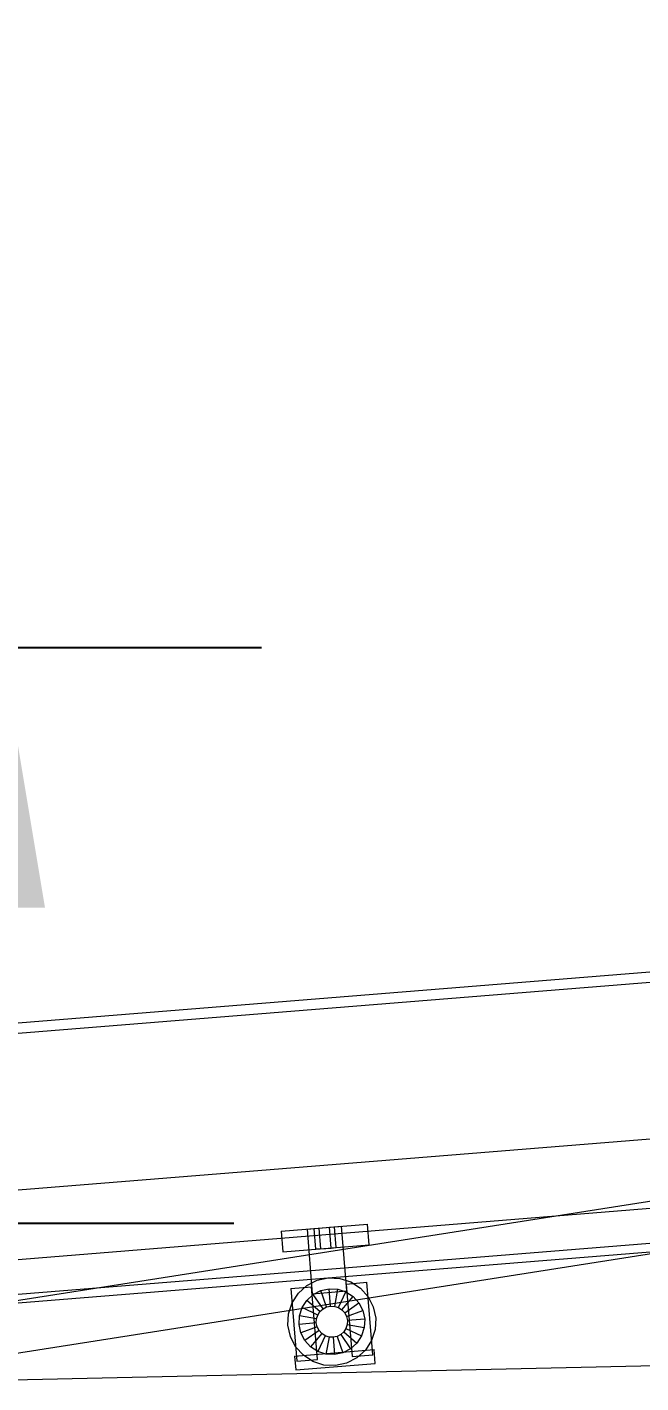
# Model space of a CAD drawing. Header units: millimetres. Extents: x -1970 to 34302, y -80068 to 6837.
# Drawn here: x 28043 to 28397, y 758 to 1540 of the extents above; entities that cross this region are included whole.
import ezdxf

# ---------------------------------------------------------------- set-up
doc = ezdxf.new("R2010")
doc.units = ezdxf.units.MM
doc.layers.add('COTAS_P', color=1, linetype='Continuous', lineweight=0)
doc.layers.add('lateral_C07', color=7, linetype='Continuous', lineweight=0)
doc.dimstyles.new('R19_100', dxfattribs={"dimtxt": 250, "dimasz": 150, "dimexe": 150, "dimexo": 80, "dimgap": 100, "dimtad": 1, "dimtih": 1, "dimtoh": 1, "dimdsep": 46, "dimcen": 0.09, "dimadec": 0, "dimazin": 0, "dimtfac": 1, "dimtdec": 4, "dimtofl": 0, "dimtmove": 0, "dimatfit": 3, "dimfxl": 1, "dimtolj": 1, "dimtzin": 0, "dimarcsym": 0})

# ---------------------------------------------------------------- blocks, each defined once
blk = doc.blocks.new('*D8')
at = {"layer": 'COTAS_P', "color": 0, "lineweight": -2, "transparency": 16777216}
for p, q in [((27708.19, 1182), (28178.19, 1182)), ((28028.19, 150), (28028.19, 1032)), ((27708.19, 0), (28178.19, 0))]:
    blk.add_line(p, q, dxfattribs=at)
at = {"layer": 'COTAS_P', "color": 0, "transparency": 16777216}
for points in [[(28003.19, 1032), (28053.19, 1032), (28028.19, 1182)], [(28003.19, 150), (28053.19, 150), (28028.19, 0)]]:
    blk.add_solid(points, dxfattribs=at)
at = {"layer": 'Defpoints', "color": 0, "transparency": 16777216}
for p in [(27628.19, 1182), (28028.19, 1182), (27628.19, 0)]:
    blk.add_point(p, dxfattribs=at)
blk = doc.blocks.new('*D9')
at = {"layer": 'COTAS_P', "color": 0, "lineweight": -2, "transparency": 16777216}
for p, q in [((31941.65, 1279.74), (31863.6, 2246.6)), ((27689.29, 1759.15), (31726.16, 2085.01)), ((27605.75, 929.74), (27527.7, 1896.6))]:
    blk.add_line(p, q, dxfattribs=at)
at = {"layer": 'COTAS_P', "color": 0, "transparency": 16777216}
for points in [[(31724.14, 2109.93), (31728.17, 2060.09), (31875.67, 2097.08)], [(27687.27, 1784.07), (27691.3, 1734.23), (27539.77, 1747.08)]]:
    blk.add_solid(points, dxfattribs=at)
at = {"layer": 'Defpoints', "color": 0, "transparency": 16777216}
for p in [(31875.67, 2097.08), (31948.08, 1200), (27612.19, 850)]:
    blk.add_point(p, dxfattribs=at)
blk = doc.blocks.new('*D10')
at = {"layer": 'COTAS_P', "color": 0, "lineweight": -2, "transparency": 16777216}
for p, q in [((27692.19, 850), (28162.19, 850)), ((28012.19, 150), (28012.19, 700)), ((27692.19, 0), (28162.19, 0))]:
    blk.add_line(p, q, dxfattribs=at)
at = {"layer": 'COTAS_P', "color": 0, "transparency": 16777216}
for points in [[(27987.19, 700), (28037.19, 700), (28012.19, 850)], [(27987.19, 150), (28037.19, 150), (28012.19, 0)]]:
    blk.add_solid(points, dxfattribs=at)
at = {"layer": 'Defpoints', "color": 0, "transparency": 16777216}
for p in [(27612.19, 850), (28012.19, 850), (27612.19, 0)]:
    blk.add_point(p, dxfattribs=at)

msp = doc.modelspace()

# ---------------------------------------------------------------- linework, layer by layer
at = {"layer": 'lateral_C07'}
for p, q in [((27618.221, 775.243), (31954.118, 1125.243)), ((27618.623, 770.259), (31954.52, 1120.259)), ((27954.535, 958.898), (28931.357, 1037.749)), ((27955.017, 952.918), (28931.84, 1031.768)), ((27613.393, 835.049), (28809.503, 931.6)), ((27619.922, 740.224), (28808.79, 926.484)), ((27616.612, 795.178), (28812.721, 891.73)), ((27624.566, 710.586), (28813.434, 896.846)), ((28189.426, 845.43), (28239.264, 849.453)), ((28189.426, 845.43), (28190.391, 833.469)), ((28204.377, 846.637), (28224.312, 848.246)), ((28204.377, 846.637), (28207.386, 809.358)), ((28208.364, 846.958), (28211.354, 847.2)), ((28208.364, 846.958), (28209.33, 834.997)), ((28211.354, 847.2), (28217.335, 847.683)), ((28212.32, 835.239), (28211.354, 847.2)), ((28217.335, 847.683), (28220.325, 847.924)), ((28218.301, 835.721), (28217.335, 847.683)), ((28221.291, 835.963), (28220.325, 847.924)), ((28227.322, 810.967), (28224.312, 848.246)), ((28240.229, 837.492), (28239.264, 849.453)), ((28190.391, 833.469), (28240.229, 837.492)), ((28212.32, 835.239), (28209.33, 834.997)), ((28212.32, 835.239), (28218.301, 835.721)), ((28218.301, 835.721), (28221.291, 835.963)), ((28195.103, 812.379), (28207.065, 813.345)), ((28199.374, 809.675), (28204.293, 814.121)), ((28204.293, 814.121), (28210.195, 817.144)), ((28210.444, 771.481), (28207.065, 813.345)), ((28210.195, 817.144), (28216.678, 818.535)), ((28216.678, 818.535), (28223.3, 818.201)), ((28223.3, 818.201), (28229.611, 816.165)), ((28227, 814.954), (28238.961, 815.92)), ((28227, 814.954), (28230.379, 773.09)), ((28229.611, 816.165), (28235.179, 812.565)), ((28242.34, 774.056), (28238.961, 815.92)), ((28195.103, 812.379), (28198.483, 770.516)), ((28195.774, 804.107), (28199.374, 809.675)), ((28201.556, 801.363), (28204.249, 805.528)), ((28204.249, 805.528), (28207.929, 808.854)), ((28211.866, 799.049), (28204.249, 805.528)), ((28207.386, 809.358), (28227.322, 810.967)), ((28207.929, 808.854), (28212.343, 811.115)), ((28213.609, 800.624), (28207.929, 808.854)), ((28212.343, 811.115), (28217.193, 812.156)), ((28215.7, 801.695), (28212.343, 811.115)), ((28217.998, 802.188), (28217.193, 812.156)), ((28217.193, 812.156), (28222.147, 811.906)), ((28220.344, 802.07), (28222.147, 811.906)), ((28222.147, 811.906), (28226.867, 810.383)), ((28222.58, 801.349), (28226.867, 810.383)), ((28224.553, 800.073), (28231.032, 807.69)), ((28226.867, 810.383), (28231.032, 807.69)), ((28231.032, 807.69), (28234.359, 804.011)), ((28235.179, 812.565), (28239.626, 807.646)), ((28239.626, 807.646), (28242.648, 801.744)), ((28193.404, 791.174), (28193.738, 797.796)), ((28193.738, 797.796), (28195.774, 804.107)), ((28200.033, 796.643), (28201.556, 801.363)), ((28210.591, 797.076), (28201.556, 801.363)), ((28210.591, 797.076), (28211.866, 799.049)), ((28211.866, 799.049), (28213.609, 800.624)), ((28213.609, 800.624), (28215.7, 801.695)), ((28215.7, 801.695), (28217.998, 802.188)), ((28217.998, 802.188), (28220.344, 802.07)), ((28220.344, 802.07), (28222.58, 801.349)), ((28222.58, 801.349), (28224.553, 800.073)), ((28224.553, 800.073), (28226.129, 798.33)), ((28226.129, 798.33), (28234.359, 804.011)), ((28226.129, 798.33), (28227.199, 796.239)), ((28227.199, 796.239), (28236.619, 799.596)), ((28234.359, 804.011), (28236.619, 799.596)), ((28236.619, 799.596), (28237.66, 794.746)), ((28242.648, 801.744), (28244.039, 795.261)), ((28194.796, 784.691), (28193.404, 791.174)), ((28199.783, 791.689), (28200.033, 796.643)), ((28209.751, 792.493), (28199.783, 791.689)), ((28200.824, 786.839), (28199.783, 791.689)), ((28209.869, 794.84), (28200.033, 796.643)), ((28210.244, 790.196), (28200.824, 786.839)), ((28209.751, 792.493), (28209.869, 794.84)), ((28210.244, 790.196), (28209.751, 792.493)), ((28209.869, 794.84), (28210.591, 797.076)), ((28211.315, 788.105), (28210.244, 790.196)), ((28227.574, 791.595), (28226.853, 789.359)), ((28227.199, 796.239), (28227.693, 793.942)), ((28227.693, 793.942), (28227.574, 791.595)), ((28227.574, 791.595), (28237.411, 789.793)), ((28237.66, 794.746), (28227.693, 793.942)), ((28237.411, 789.793), (28235.887, 785.072)), ((28237.66, 794.746), (28237.411, 789.793)), ((28244.039, 795.261), (28243.706, 788.639)), ((28197.818, 778.789), (28194.796, 784.691)), ((28203.085, 782.424), (28200.824, 786.839)), ((28211.315, 788.105), (28203.085, 782.424)), ((28206.411, 778.745), (28203.085, 782.424)), ((28212.89, 786.362), (28206.411, 778.745)), ((28214.863, 785.087), (28210.576, 776.052)), ((28212.89, 786.362), (28211.315, 788.105)), ((28214.863, 785.087), (28212.89, 786.362)), ((28217.099, 784.365), (28214.863, 785.087)), ((28217.099, 784.365), (28215.297, 774.529)), ((28219.446, 784.247), (28217.099, 784.365)), ((28221.743, 784.74), (28219.446, 784.247)), ((28219.446, 784.247), (28220.25, 774.279)), ((28223.834, 785.811), (28221.743, 784.74)), ((28221.743, 784.74), (28225.1, 775.32)), ((28225.577, 787.386), (28223.834, 785.811)), ((28223.834, 785.811), (28229.515, 777.581)), ((28226.853, 789.359), (28225.577, 787.386)), ((28225.577, 787.386), (28233.194, 780.907)), ((28226.853, 789.359), (28235.887, 785.072)), ((28235.887, 785.072), (28233.194, 780.907)), ((28241.669, 782.329), (28238.069, 776.76)), ((28243.706, 788.639), (28241.669, 782.329)), ((27621.687, 750.399), (28823.429, 777.178)), ((28197.245, 773.425), (28243.095, 777.127)), ((28202.265, 773.87), (28197.818, 778.789)), ((28210.576, 776.052), (28206.411, 778.745)), ((28215.297, 774.529), (28210.576, 776.052)), ((28220.25, 774.279), (28215.297, 774.529)), ((28225.1, 775.32), (28220.25, 774.279)), ((28229.515, 777.581), (28225.1, 775.32)), ((28233.194, 780.907), (28229.515, 777.581)), ((28238.069, 776.76), (28233.15, 772.314)), ((28243.739, 769.152), (28243.095, 777.127)), ((28197.245, 773.425), (28197.888, 765.451)), ((28197.888, 765.451), (28243.739, 769.152)), ((28198.483, 770.516), (28210.444, 771.481)), ((28207.833, 770.27), (28202.265, 773.87)), ((28214.143, 768.234), (28207.833, 770.27)), ((28220.765, 767.9), (28214.143, 768.234)), ((28227.248, 769.292), (28220.765, 767.9)), ((28233.15, 772.314), (28227.248, 769.292)), ((28230.379, 773.09), (28242.34, 774.056))]:
    msp.add_line(p, q, dxfattribs=at)

# ---------------------------------------------------------------- dimensions: what is measured, and where the dimension line sits
at = {"layer": 'COTAS_P'}
for p1, p2, distance, picture, middle in [((27612.187, 850), (31948.083, 1200), 900, '*D9', (29707.721, 1922.082)), ((27628.187, 0), (27628.187, 1182), -400, '*D8', (28028.187, 591)), ((27612.187, 0), (27612.187, 850), -400, '*D10', (28012.187, 425))]:
    dim = msp.add_aligned_dim(p1=p1, p2=p2, distance=distance, text='<> P', dimstyle='R19_100', dxfattribs=at)
    dim.commit()
    dim.dimension.update_dxf_attribs({"geometry": picture, "text_midpoint": middle})

doc.saveas('drawing.dxf')
